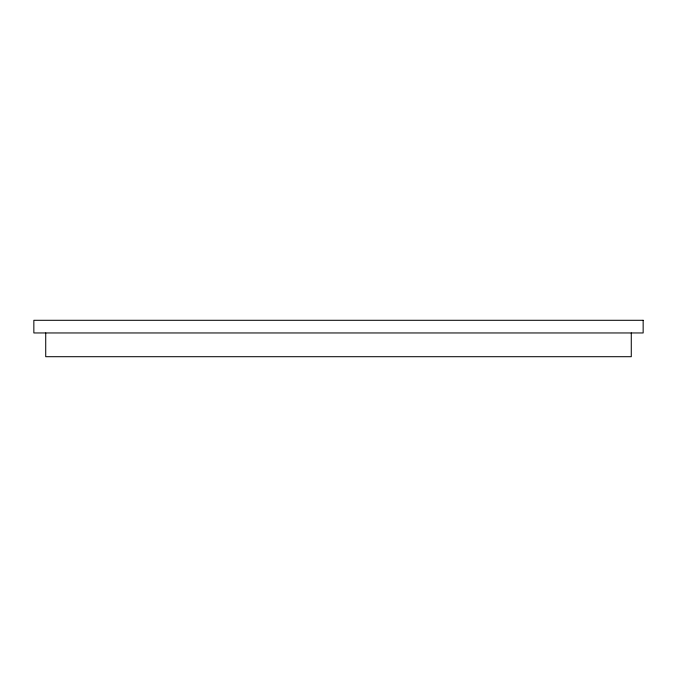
<?xml version="1.0" encoding="UTF-8"?>
<svg xmlns="http://www.w3.org/2000/svg" width="677" height="677" viewBox="0 0 677 677"><rect width="100%" height="100%" fill="white"/><g stroke="black" fill="none" stroke-linecap="round" stroke-linejoin="round"><path stroke-width="1.02" d="M631.277 332.957L631.277 356.703L45.723 356.703L45.723 332.957M643.15 320.297L33.85 320.297L33.85 332.957L643.15 332.957L643.15 320.297"/></g></svg>
